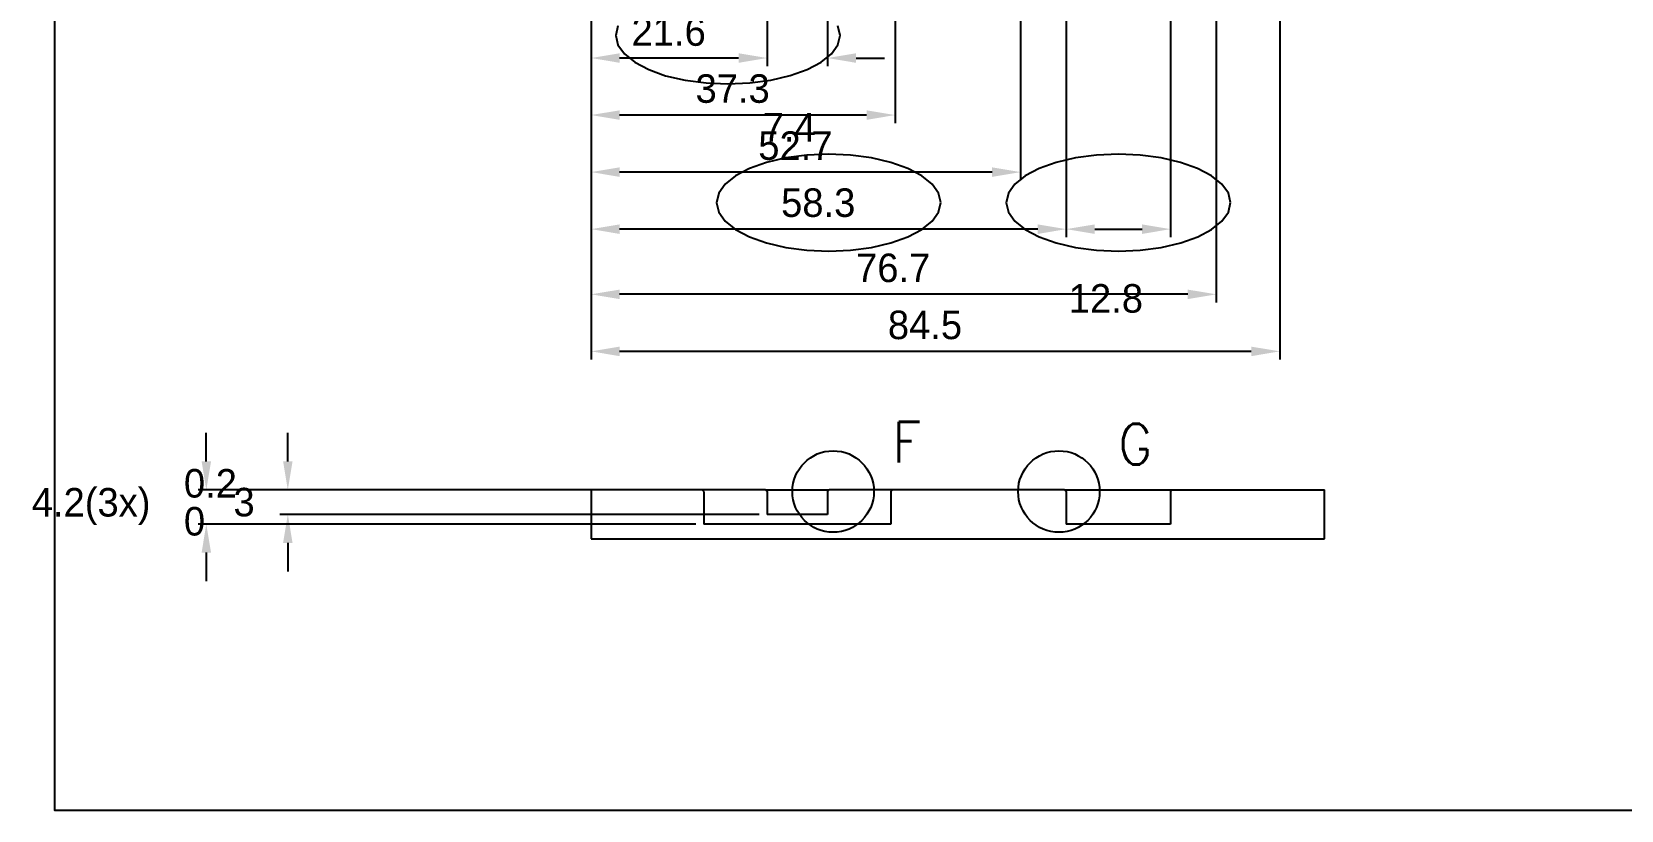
# Model space of a CAD drawing. Extents: x -1900 to -80, y -566 to 781.
# Drawn here: x -992.8 to -797.7, y 110 to 205.5 of the extents above; entities that cross this region are included whole.
import ezdxf

# ---------------------------------------------------------------- set-up
doc = ezdxf.new("R2010")
doc.units = 0
doc.linetypes.add('CENTER', pattern=[50, 32, -6, 6, -6])
doc.layers.get('0').update_dxf_attribs({"linetype": 'CONTINUOUS'})
doc.layers.get('DEFPOINTS').update_dxf_attribs({"linetype": 'CONTINUOUS'})
for name, color, linetype in [('BORDER', 7, 'CONTINUOUS'), ('DIMENSION', 4, 'CONTINUOUS'), ('DIMENSION_NEW', 6, 'CONTINUOUS'), ('SECTION', 4, 'CENTER')]:
    doc.layers.add(name, color=color, linetype=linetype)
doc.styles.add('TEXTSTYLE38', font='Standard')
doc.styles.add('TEXTSTYLE39', font='Standard')
doc.dimstyles.new('QCADDIMSTYLE', dxfattribs={"dimtxt": 3.5, "dimasz": 3.5, "dimexe": 1, "dimexo": 1, "dimgap": 1.5, "dimtad": 1, "dimtoh": 1, "dimzin": 0, "dimcen": 0.09, "dimazin": 3, "dimtfac": 1, "dimtofl": 0, "dimtmove": 0, "dimatfit": 3})

# ---------------------------------------------------------------- blocks, each defined once
blk = doc.blocks.new('BORDERA3')
at = {"layer": 'BORDER'}
blk.add_lwpolyline([(410, 10), (410, 10), (410, 288), (10, 288), (10, 10), (410, 10)], dxfattribs=at)
blk = doc.blocks.new('*X306')
at = {"layer": 'DIMENSION', "color": 0, "linetype": 'CONTINUOUS'}
for s, p in [('0.2', (-974.11, 148.37)), ('4.2(3x)', (-992.78, 146.04)), ('0', (-974.11, 143.71))]:
    blk.add_text(s, height=3.5, dxfattribs=at).set_placement(p)
blk = doc.blocks.new('*D145')
at = {"layer": 'DEFPOINTS', "color": 0}
for p in [(-971.36, 149.31), (-924.14, 149.31), (-910.31, 145.11)]:
    blk.add_point(p, dxfattribs=at)
at = {"layer": 'DIMENSION', "color": 0}
for p, q in [((-971.36, 152.81), (-971.36, 156.31)), ((-925.14, 149.31), (-972.36, 149.31)), ((-911.31, 145.11), (-972.36, 145.11)), ((-971.36, 141.61), (-971.36, 138.11))]:
    blk.add_line(p, q, dxfattribs=at)
for points in [[(-971.94, 152.81), (-970.78, 152.81), (-971.36, 149.31)], [(-970.78, 141.61), (-971.94, 141.61), (-971.36, 145.11)]]:
    blk.add_solid(points, dxfattribs=at)
blk.add_blockref('*X306', (0, 0), dxfattribs=at)
blk = doc.blocks.new('*D146')
at = {"layer": 'DEFPOINTS', "color": 0}
for p in [(-961.36, 149.31), (-902.54, 149.31), (-902.54, 146.31)]:
    blk.add_point(p, dxfattribs=at)
at = {"layer": 'DIMENSION', "color": 0}
for p, q in [((-961.36, 152.81), (-961.36, 156.31)), ((-903.54, 149.31), (-962.36, 149.31)), ((-903.54, 146.31), (-962.36, 146.31)), ((-961.36, 142.81), (-961.36, 139.31))]:
    blk.add_line(p, q, dxfattribs=at)
for points in [[(-961.94, 152.81), (-960.78, 152.81), (-961.36, 149.31)], [(-960.78, 142.81), (-961.94, 142.81), (-961.36, 146.31)]]:
    blk.add_solid(points, dxfattribs=at)
at = {"layer": 'DIMENSION', "color": 0, "linetype": 'CONTINUOUS'}
blk.add_text('3', height=3.5, dxfattribs=at).set_placement((-968.03, 146.06))
blk = doc.blocks.new('*D159')
at = {"layer": 'DEFPOINTS', "color": 0}
for p in [(-902.54, 236.32), (-895.14, 236.32), (-895.14, 202.31)]:
    blk.add_point(p, dxfattribs=at)
at = {"layer": 'DIMENSION_NEW', "color": 0}
for p, q in [((-902.54, 235.32), (-902.54, 201.31)), ((-895.14, 235.32), (-895.14, 201.31)), ((-906.04, 202.31), (-909.54, 202.31)), ((-891.64, 202.31), (-888.14, 202.31))]:
    blk.add_line(p, q, dxfattribs=at)
for points in [[(-906.04, 201.72), (-906.04, 202.89), (-902.54, 202.31)], [(-891.64, 202.89), (-891.64, 201.72), (-895.14, 202.31)]]:
    blk.add_solid(points, dxfattribs=at)
at = {"layer": 'DIMENSION_NEW', "color": 0, "linetype": 'CONTINUOUS'}
blk.add_text('7.4', height=3.5, dxfattribs=at).set_placement((-903.09, 192.06))
blk = doc.blocks.new('*D161')
at = {"layer": 'DEFPOINTS', "color": 0}
for p in [(-924.14, 238.32), (-902.54, 236.32), (-924.14, 202.31)]:
    blk.add_point(p, dxfattribs=at)
at = {"layer": 'DIMENSION_NEW', "color": 0}
for p, q in [((-924.14, 237.32), (-924.14, 201.31)), ((-902.54, 235.32), (-902.54, 201.31)), ((-906.04, 202.31), (-920.64, 202.31))]:
    blk.add_line(p, q, dxfattribs=at)
for points in [[(-920.64, 202.89), (-920.64, 201.72), (-924.14, 202.31)], [(-906.04, 201.72), (-906.04, 202.89), (-902.54, 202.31)]]:
    blk.add_solid(points, dxfattribs=at)
at = {"layer": 'DIMENSION_NEW', "color": 0, "linetype": 'CONTINUOUS'}
blk.add_text('21.6', height=3.5, dxfattribs=at).set_placement((-919.18, 203.81))
blk = doc.blocks.new('*D162')
at = {"layer": 'DEFPOINTS', "color": 0}
for p in [(-924.14, 239.32), (-865.84, 234.32), (-924.14, 181.31)]:
    blk.add_point(p, dxfattribs=at)
at = {"layer": 'DIMENSION_NEW', "color": 0}
for p, q in [((-924.14, 238.32), (-924.14, 180.31)), ((-865.84, 233.32), (-865.84, 180.31)), ((-869.34, 181.31), (-920.64, 181.31))]:
    blk.add_line(p, q, dxfattribs=at)
for points in [[(-920.64, 181.89), (-920.64, 180.72), (-924.14, 181.31)], [(-869.34, 180.72), (-869.34, 181.89), (-865.84, 181.31)]]:
    blk.add_solid(points, dxfattribs=at)
at = {"layer": 'DIMENSION_NEW', "color": 0, "linetype": 'CONTINUOUS'}
blk.add_text('58.3', height=3.5, dxfattribs=at).set_placement((-900.83, 182.81))
blk = doc.blocks.new('*D163')
at = {"layer": 'DEFPOINTS', "color": 0}
for p in [(-865.84, 233.32), (-853.04, 233.32), (-853.04, 181.31)]:
    blk.add_point(p, dxfattribs=at)
at = {"layer": 'DIMENSION_NEW', "color": 0}
for p, q in [((-865.84, 232.32), (-865.84, 180.31)), ((-853.04, 232.32), (-853.04, 180.31)), ((-862.34, 181.31), (-856.54, 181.31))]:
    blk.add_line(p, q, dxfattribs=at)
for points in [[(-862.34, 181.89), (-862.34, 180.72), (-865.84, 181.31)], [(-856.54, 180.72), (-856.54, 181.89), (-853.04, 181.31)]]:
    blk.add_solid(points, dxfattribs=at)
at = {"layer": 'DIMENSION_NEW', "color": 0, "linetype": 'CONTINUOUS'}
blk.add_text('12.8', height=3.5, dxfattribs=at).set_placement((-865.53, 171.06))
blk = doc.blocks.new('*D173')
at = {"layer": 'DEFPOINTS', "color": 0}
for p in [(-924.14, 238.32), (-886.84, 229.07), (-924.14, 195.31)]:
    blk.add_point(p, dxfattribs=at)
at = {"layer": 'DIMENSION', "color": 0}
for p, q in [((-924.14, 237.32), (-924.14, 194.31)), ((-886.84, 228.07), (-886.84, 194.31)), ((-890.34, 195.31), (-920.64, 195.31))]:
    blk.add_line(p, q, dxfattribs=at)
for points in [[(-920.64, 195.89), (-920.64, 194.72), (-924.14, 195.31)], [(-890.34, 194.72), (-890.34, 195.89), (-886.84, 195.31)]]:
    blk.add_solid(points, dxfattribs=at)
at = {"layer": 'DIMENSION', "color": 0, "linetype": 'CONTINUOUS'}
blk.add_text('37.3', height=3.5, dxfattribs=at).set_placement((-911.33, 196.81))
blk = doc.blocks.new('*D174')
at = {"layer": 'DEFPOINTS', "color": 0}
for p in [(-924.14, 236.32), (-871.44, 229.07), (-924.14, 188.31)]:
    blk.add_point(p, dxfattribs=at)
at = {"layer": 'DIMENSION', "color": 0}
for p, q in [((-924.14, 235.32), (-924.14, 187.31)), ((-871.44, 228.07), (-871.44, 187.31)), ((-874.94, 188.31), (-920.64, 188.31))]:
    blk.add_line(p, q, dxfattribs=at)
for points in [[(-920.64, 188.89), (-920.64, 187.72), (-924.14, 188.31)], [(-874.94, 187.72), (-874.94, 188.89), (-871.44, 188.31)]]:
    blk.add_solid(points, dxfattribs=at)
at = {"layer": 'DIMENSION', "color": 0, "linetype": 'CONTINUOUS'}
blk.add_text('52.7', height=3.5, dxfattribs=at).set_placement((-903.63, 189.81))
blk = doc.blocks.new('*D175')
at = {"layer": 'DEFPOINTS', "color": 0}
for p in [(-924.14, 236.32), (-847.44, 229.07), (-924.14, 173.31)]:
    blk.add_point(p, dxfattribs=at)
at = {"layer": 'DIMENSION', "color": 0}
for p, q in [((-924.14, 235.32), (-924.14, 172.31)), ((-847.44, 228.07), (-847.44, 172.31)), ((-850.94, 173.31), (-920.64, 173.31))]:
    blk.add_line(p, q, dxfattribs=at)
for points in [[(-920.64, 173.89), (-920.64, 172.72), (-924.14, 173.31)], [(-850.94, 172.72), (-850.94, 173.89), (-847.44, 173.31)]]:
    blk.add_solid(points, dxfattribs=at)
at = {"layer": 'DIMENSION', "color": 0, "linetype": 'CONTINUOUS'}
blk.add_text('76.7', height=3.5, dxfattribs=at).set_placement((-891.63, 174.81))
blk = doc.blocks.new('*D178')
at = {"layer": 'DEFPOINTS', "color": 0}
for p in [(-839.64, 251.82), (-924.14, 238.32), (-924.14, 166.31)]:
    blk.add_point(p, dxfattribs=at)
at = {"layer": 'DIMENSION', "color": 0}
for p, q in [((-839.64, 250.82), (-839.64, 165.31)), ((-924.14, 237.32), (-924.14, 165.31)), ((-843.14, 166.31), (-920.64, 166.31))]:
    blk.add_line(p, q, dxfattribs=at)
for points in [[(-920.64, 166.89), (-920.64, 165.72), (-924.14, 166.31)], [(-843.14, 165.72), (-843.14, 166.89), (-839.64, 166.31)]]:
    blk.add_solid(points, dxfattribs=at)
at = {"layer": 'DIMENSION', "color": 0, "linetype": 'CONTINUOUS'}
blk.add_text('84.5', height=3.5, dxfattribs=at).set_placement((-887.73, 167.81))

msp = doc.modelspace()

# ---------------------------------------------------------------- linework, layer by layer
for p, q in [((-924.143, 149.308), (-924.143, 143.308)), ((-902.743, 149.308), (-924.143, 149.308)), ((-910.307, 149.108), (-910.507, 149.308)), ((-910.307, 149.108), (-910.307, 145.108)), ((-902.743, 149.308), (-902.543, 149.108)), ((-902.743, 149.308), (-894.943, 149.308)), ((-902.543, 149.108), (-902.543, 146.308)), ((-895.143, 149.108), (-894.943, 149.308)), ((-895.143, 149.108), (-895.143, 146.308)), ((-887.179, 149.308), (-894.943, 149.308)), ((-887.379, 149.108), (-887.179, 149.308)), ((-887.379, 149.108), (-887.379, 145.108)), ((-866.043, 149.308), (-887.179, 149.308)), ((-866.043, 149.308), (-865.843, 149.108)), ((-866.043, 149.308), (-852.843, 149.308)), ((-865.843, 149.108), (-865.843, 145.108)), ((-853.043, 149.108), (-852.843, 149.308)), ((-853.043, 149.108), (-853.043, 145.108)), ((-852.843, 149.308), (-834.143, 149.308)), ((-834.143, 143.308), (-834.143, 149.308)), ((-895.143, 146.308), (-902.543, 146.308)), ((-887.379, 145.108), (-910.307, 145.108)), ((-853.043, 145.108), (-865.843, 145.108)), ((-924.143, 143.308), (-834.143, 143.308))]:
    msp.add_line(p, q)
for centre in [(-924.143, 149.308), (-910.307, 145.108), (-887.379, 145.108)]:
    msp.add_arc(centre, 0, 0, 0)
at = {"layer": 'DIMENSION_NEW'}
msp.add_lwpolyline([(-920.848, 206.242), (-921.112, 205.082), (-920.847, 203.922), (-920.064, 202.807), (-918.792, 201.779), (-917.081, 200.879), (-914.997, 200.14), (-912.618, 199.591), (-910.038, 199.254), (-907.354, 199.141), (-904.671, 199.256), (-902.09, 199.595), (-899.712, 200.146), (-897.628, 200.886), (-895.918, 201.788), (-894.647, 202.816), (-893.865, 203.932), (-893.601, 205.092), (-893.866, 206.252)], dxfattribs=at)
for points in [[(-881.238, 184.563), (-881.502, 185.723), (-882.286, 186.838), (-883.557, 187.866), (-885.268, 188.766), (-887.353, 189.505), (-889.731, 190.053), (-892.312, 190.391), (-894.995, 190.504), (-897.679, 190.388), (-900.259, 190.049), (-902.637, 189.499), (-904.721, 188.758), (-906.431, 187.857), (-907.702, 186.828), (-908.484, 185.712), (-908.748, 184.552), (-908.484, 183.392), (-907.7, 182.277), (-906.429, 181.25), (-904.718, 180.349), (-902.633, 179.611), (-900.255, 179.062), (-897.674, 178.725), (-894.991, 178.612), (-892.307, 178.727), (-889.727, 179.066), (-887.349, 179.617), (-885.265, 180.357), (-883.555, 181.259), (-882.284, 182.287), (-881.502, 183.403)], [(-845.688, 184.563), (-845.952, 185.723), (-846.736, 186.838), (-848.007, 187.866), (-849.718, 188.766), (-851.803, 189.505), (-854.181, 190.053), (-856.762, 190.391), (-859.445, 190.504), (-862.129, 190.388), (-864.709, 190.049), (-867.087, 189.499), (-869.171, 188.758), (-870.881, 187.857), (-872.152, 186.828), (-872.934, 185.712), (-873.198, 184.552), (-872.934, 183.392), (-872.15, 182.277), (-870.879, 181.25), (-869.168, 180.349), (-867.083, 179.611), (-864.705, 179.062), (-862.124, 178.725), (-859.441, 178.612), (-856.757, 178.727), (-854.177, 179.066), (-851.799, 179.617), (-849.715, 180.357), (-848.005, 181.259), (-846.734, 182.287), (-845.952, 183.403)]]:
    msp.add_lwpolyline(points, close=True, dxfattribs=at)
at = {"layer": 'SECTION'}
for centre in [(-894.443, 149.108), (-866.743, 149.108)]:
    msp.add_circle(centre, 5, dxfattribs=at)

# ---------------------------------------------------------------- block references
at = {"layer": 'DIMENSION'}
msp.add_blockref('BORDERA3', (-1000, 100), dxfattribs=at)

# ---------------------------------------------------------------- texts
at = {"layer": 'SECTION', "linetype": 'CONTINUOUS'}
for s, style, p in [('F', 'TEXTSTYLE38', (-887.167, 152.67)), ('G', 'TEXTSTYLE39', (-859.422, 152.422))]:
    msp.add_text(s, height=5, dxfattribs=dict(at, style=style)).set_placement(p)

# ---------------------------------------------------------------- dimensions: what is measured, and where the dimension line sits
at = {"layer": 'DIMENSION'}
for base, p1, p2, picture, middle in [((-924.143, 166.308), (-839.643, 251.823), (-924.143, 238.323), '*D178', (-881.893, 169.558)), ((-924.143, 195.308), (-886.843, 229.073), (-924.143, 238.323), '*D173', (-905.493, 198.558)), ((-924.143, 188.308), (-871.443, 229.073), (-924.143, 236.323), '*D174', (-897.793, 191.558)), ((-924.143, 173.308), (-847.443, 229.073), (-924.143, 236.323), '*D175', (-885.793, 176.558))]:
    dim = msp.add_linear_dim(base=base, p1=p1, p2=p2, dimstyle='QCADDIMSTYLE', override={"dimtxt": 3.5, "dimasz": 3.5, "dimexe": 1, "dimexo": 1, "dimgap": 1.5, "dimtad": 1, "dimzin": 8, "dimcen": 0, "dimclrd": 0, "dimclre": 0, "dimclrt": 0, "dimtp": 0.1, "dimtm": 0.1, "dimtfac": 0.71, "dimtmove": 2}, dxfattribs=at)
    dim.commit()
    dim.dimension.update_dxf_attribs({"geometry": picture, "text_midpoint": middle})
dim = msp.add_linear_dim(base=(-971.36, 149.308), p1=(-910.307, 145.108), p2=(-924.143, 149.308), angle=90, text='\\A1;<>(3x)\\S0.2^ 0;', dimstyle='QCADDIMSTYLE', override={"dimtxt": 3.5, "dimasz": 3.5, "dimexe": 1, "dimexo": 1, "dimgap": 1.5, "dimtad": 1, "dimzin": 8, "dimcen": 0, "dimclrd": 0, "dimclre": 0, "dimclrt": 0, "dimtp": 0.1, "dimtm": 0.1, "dimtfac": 0.71, "dimtmove": 2}, dxfattribs=at)
dim.commit()
dim.dimension.update_dxf_attribs({"geometry": '*D145', "text_midpoint": (-979.277, 147.208)})
dim = msp.add_linear_dim(base=(-961.36, 149.308), p1=(-902.543, 146.308), p2=(-902.543, 149.308), angle=90, dimstyle='QCADDIMSTYLE', override={"dimtxt": 3.5, "dimasz": 3.5, "dimexe": 1, "dimexo": 1, "dimgap": 1.5, "dimtad": 1, "dimzin": 8, "dimcen": 0, "dimclrd": 0, "dimclre": 0, "dimclrt": 0, "dimtp": 0.1, "dimtm": 0.1, "dimtfac": 0.71, "dimtmove": 2}, dxfattribs=at)
dim.commit()
dim.dimension.update_dxf_attribs({"geometry": '*D146', "text_midpoint": (-966.36, 147.808)})
at = {"layer": 'DIMENSION_NEW'}
for base, p1, p2, picture, middle in [((-924.143, 181.308), (-865.843, 234.323), (-924.143, 239.323), '*D162', (-894.993, 184.558)), ((-924.143, 202.308), (-902.543, 236.323), (-924.143, 238.323), '*D161', (-913.343, 205.558)), ((-895.143, 202.308), (-902.543, 236.323), (-895.143, 236.323), '*D159', (-898.843, 193.808)), ((-853.043, 181.308), (-865.843, 233.323), (-853.043, 233.323), '*D163', (-859.443, 172.808))]:
    dim = msp.add_linear_dim(base=base, p1=p1, p2=p2, dimstyle='QCADDIMSTYLE', override={"dimtxt": 3.5, "dimasz": 3.5, "dimexe": 1, "dimexo": 1, "dimgap": 1.5, "dimtad": 1, "dimzin": 8, "dimcen": 0, "dimclrd": 0, "dimclre": 0, "dimclrt": 0, "dimtp": 0.1, "dimtm": 0.1, "dimtfac": 0.71, "dimtmove": 2}, dxfattribs=at)
    dim.commit()
    dim.dimension.update_dxf_attribs({"geometry": picture, "text_midpoint": middle})

doc.saveas('drawing.dxf')
